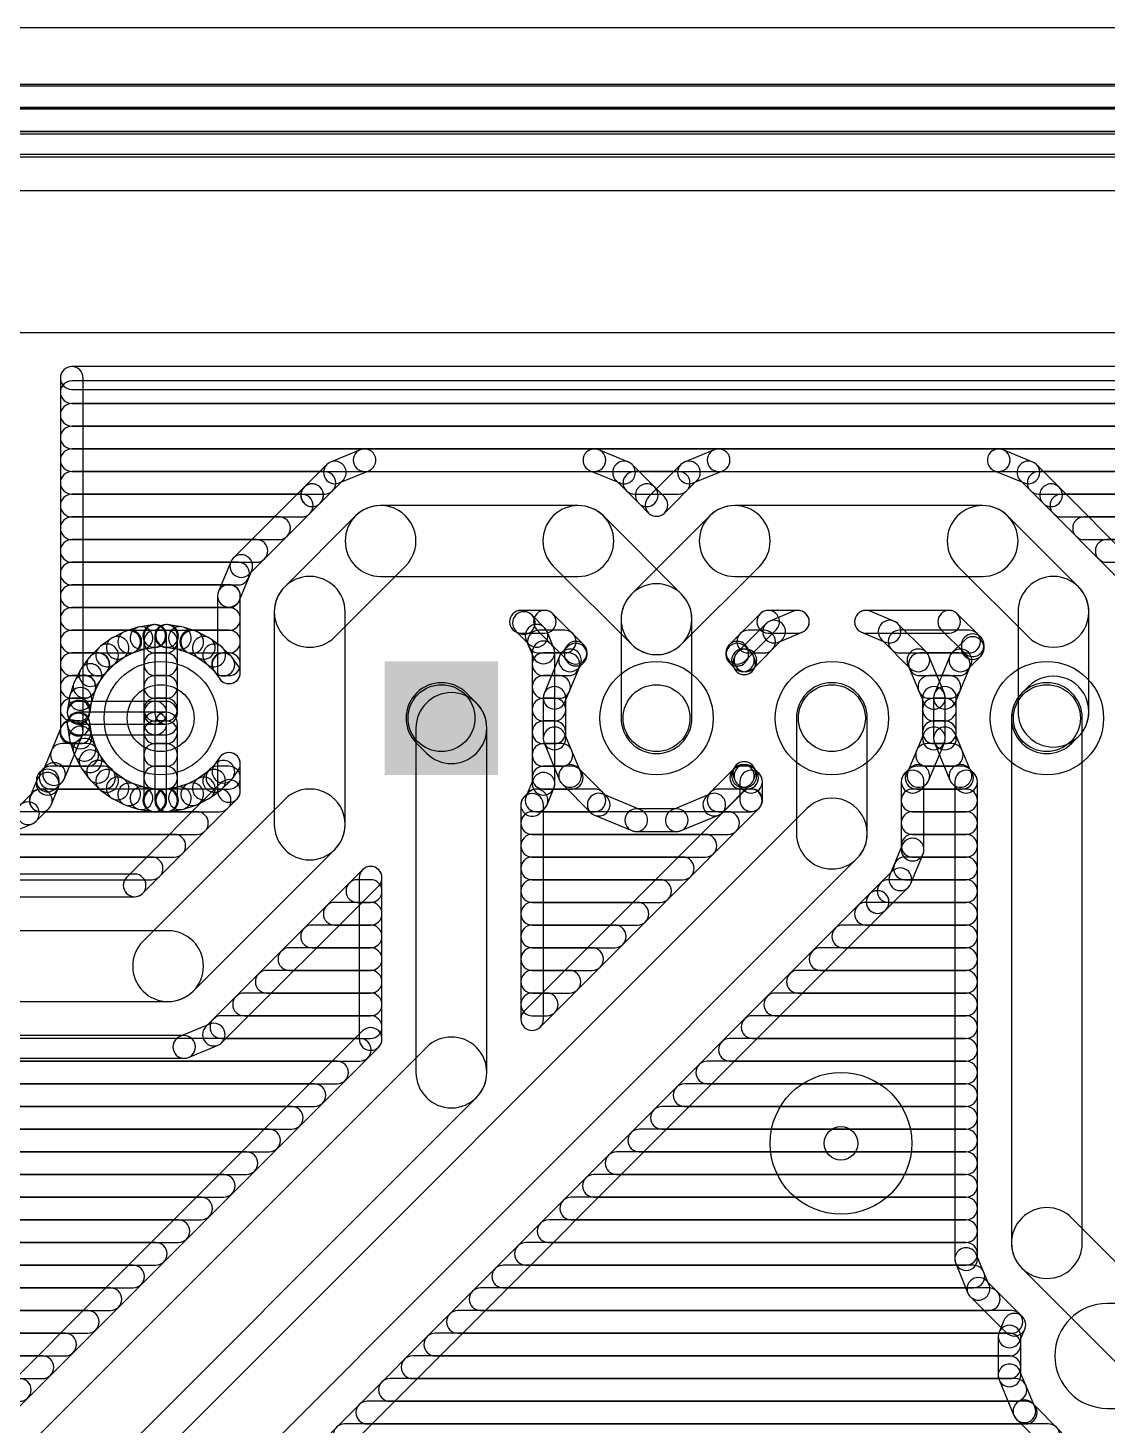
# Model space of a CAD drawing. Extents: x -5.7 to 75.5, y -5.1 to 79.7.
# Drawn here: x 30.51 to 49.86, y 54.64 to 79.68 of the extents above; entities that cross this region are included whole.
import ezdxf

# ---------------------------------------------------------------- set-up
doc = ezdxf.new("R2010")
doc.units = 0
for name, color, linetype in [('16', 175, 'CONTINUOUS'), ('17', 82, 'CONTINUOUS'), ('18', 82, 'CONTINUOUS'), ('20', 30, 'CONTINUOUS'), ('44', 253, 'CONTINUOUS')]:
    doc.layers.add(name, color=color, linetype=linetype)

# ---------------------------------------------------------------- blocks, each defined once
blk = doc.blocks.new('LONGP100')
blk.add_lwpolyline([(-0.5, -0.5), (0.5, -0.5, 1), (0.5, 0.5), (-0.5, 0.5, 1)], format="xyb", close=True)
blk = doc.blocks.new('SQUAREP')
blk.add_solid([(-0.5, -0.5), (0.5, -0.5), (-0.5, 0.5), (0.5, 0.5)])
blk = doc.blocks.new('ROUNDP')
blk.add_circle((0, 0), 0.5)
blk = doc.blocks.new('ROUNDV')
blk.add_circle((0, 0), 0.5)

msp = doc.modelspace()

# ---------------------------------------------------------------- linework, layer by layer
at = {"layer": '16'}
for points in [[(4.7752, 78.232), (67.3387, 78.232, 1), (67.3387, 78.6384), (4.7752, 78.6384, 1)], [(4.8008, 78.2576), (67.3881, 78.2576, 1), (67.3881, 78.664), (4.8008, 78.664, 1)], [(4.3688, 77.8256), (66.7695, 77.8256, 1), (66.7695, 78.232), (4.3688, 78.232, 1)], [(3.9624, 77.4192), (66.3344, 77.4192, 1), (66.3344, 77.8256), (3.9624, 77.8256, 1)], [(57.5643, 77.775), (8.3997, 77.775, 1), (8.3997, 77.3686), (57.5643, 77.3686, 1)], [(54.61, 76.759), (29.21, 76.759, 1), (29.21, 74.219), (54.61, 74.219, 1)], [(31.496, 67.0735), (31.496, 73.4062, 1), (31.0896, 73.4062), (31.0896, 67.0735, 1)], [(31.2928, 73.203), (52.5272, 73.203, 1), (52.5272, 73.6094), (31.2928, 73.6094, 1)], [(31.2928, 72.9488), (52.5272, 72.9488, 1), (52.5272, 73.3552), (31.2928, 73.3552, 1)], [(31.2928, 72.5424), (52.5272, 72.5424, 1), (52.5272, 72.9488), (31.2928, 72.9488, 1)], [(31.2928, 72.136), (52.5272, 72.136, 1), (52.5272, 72.5424), (31.2928, 72.5424, 1)], [(31.2928, 71.7296), (52.5272, 71.7296, 1), (52.5272, 72.136), (31.2928, 72.136, 1)], [(36.4643, 72.1205), (35.9321, 71.9001, 1), (36.0876, 71.5247), (36.6198, 71.7451, 1)], [(40.6636, 72.136), (36.542, 72.136, 1), (36.542, 71.7296), (40.6636, 71.7296, 1)], [(41.2735, 71.9001), (40.7413, 72.1205, 1), (40.5858, 71.7451), (41.118, 71.5247, 1)], [(42.8143, 72.1205), (42.2821, 71.9001, 1), (42.4376, 71.5247), (42.9698, 71.7451, 1)], [(47.913, 72.136), (42.892, 72.136, 1), (42.892, 71.7296), (47.913, 71.7296, 1)], [(48.5229, 71.9001), (47.9907, 72.1205, 1), (47.8352, 71.7451), (48.3674, 71.5247, 1)], [(35.8662, 71.8561), (35.4589, 71.4488, 1), (35.7463, 71.1614), (36.1536, 71.5687, 1)], [(41.7467, 71.4488), (41.3394, 71.8561, 1), (41.052, 71.5687), (41.4593, 71.1614, 1)], [(42.2162, 71.8561), (41.6341, 71.274, 1), (41.9215, 70.9866), (42.5036, 71.5687, 1)], [(48.9961, 71.4488), (48.5888, 71.8561, 1), (48.3014, 71.5687), (48.7087, 71.1614, 1)], [(31.2928, 71.3232), (35.8239, 71.3232, 1), (35.8239, 71.7296), (31.2928, 71.7296, 1)], [(41.3817, 71.3232), (42.1739, 71.3232, 1), (42.1739, 71.7296), (41.3817, 71.7296, 1)], [(48.6311, 71.3232), (52.5272, 71.3232, 1), (52.5272, 71.7296), (48.6311, 71.7296, 1)], [(35.4589, 71.4488), (34.1889, 70.1788, 1), (34.4763, 69.8914), (35.7463, 71.1614, 1)], [(35.3994, 71.3051), (35.3994, 71.3051, 1), (35.8058, 71.3051), (35.8058, 71.3051, 1)], [(41.9215, 71.274), (41.7467, 71.4488, 1), (41.4593, 71.1614), (41.6341, 70.9866, 1)], [(50.2661, 70.1788), (48.9961, 71.4488, 1), (48.7087, 71.1614), (49.9787, 69.8914, 1)], [(31.2928, 70.9168), (35.4175, 70.9168, 1), (35.4175, 71.3232), (31.2928, 71.3232, 1)], [(36.009, 68.766), (37.279, 70.036, 1), (36.381, 70.934), (35.111, 69.664, 1)], [(36.83, 69.85), (40.3756, 69.85, 1), (40.3756, 71.12), (36.83, 71.12, 1)], [(39.9266, 70.036), (41.3288, 68.6338, 1), (42.2268, 69.5318), (40.8246, 70.934, 1)], [(42.731, 70.934), (41.3288, 69.5318, 1), (42.2268, 68.6338), (43.629, 70.036, 1)], [(47.625, 71.12), (43.18, 71.12, 1), (43.18, 69.85), (47.625, 69.85, 1)], [(49.344, 69.664), (48.074, 70.934, 1), (47.176, 70.036), (48.446, 68.766, 1)], [(49.0375, 70.9168), (52.5272, 70.9168, 1), (52.5272, 71.3232), (49.0375, 71.3232, 1)], [(31.2928, 70.5104), (35.0111, 70.5104, 1), (35.0111, 70.9168), (31.2928, 70.9168, 1)], [(49.4439, 70.5104), (52.5272, 70.5104, 1), (52.5272, 70.9168), (49.4439, 70.9168, 1)], [(31.2928, 70.104), (34.6047, 70.104, 1), (34.6047, 70.5104), (31.2928, 70.5104, 1)], [(49.8503, 70.104), (52.5272, 70.104, 1), (52.5272, 70.5104), (49.8503, 70.5104, 1)], [(34.1449, 70.1129), (33.9245, 69.5807, 1), (34.2999, 69.4252), (34.5203, 69.9574, 1)], [(31.2928, 69.6976), (34.277, 69.6976, 1), (34.277, 70.104), (31.2928, 70.104, 1)], [(31.2928, 69.2912), (34.1122, 69.2912, 1), (34.1122, 69.6976), (31.2928, 69.6976, 1)], [(33.909, 69.503), (33.909, 68.1311, 1), (34.3154, 68.1311), (34.3154, 69.503, 1)], [(36.195, 65.405), (36.195, 69.215, 1), (34.925, 69.215), (34.925, 65.405, 1)], [(41.1428, 69.0828), (41.1428, 67.31, 1), (42.4128, 67.31), (42.4128, 69.0828, 1)], [(49.53, 67.4272), (49.53, 69.215, 1), (48.26, 69.215), (48.26, 67.4272, 1)], [(31.2928, 68.8848), (34.1122, 68.8848, 1), (34.1122, 69.2912), (31.2928, 69.2912, 1)], [(39.3451, 68.834), (39.7759, 68.834, 1), (39.7759, 69.2404), (39.3451, 69.2404, 1)], [(39.4764, 69.2028), (39.4229, 69.2249, 1), (39.2674, 68.8495), (39.3209, 68.8273, 1)], [(39.7709, 68.9301), (39.5423, 69.1587, 1), (39.2549, 68.8714), (39.4836, 68.6427, 1)], [(39.6322, 68.8935), (40.1863, 68.3394, 1), (40.4737, 68.6268), (39.9196, 69.1809, 1)], [(43.3693, 68.3394), (43.9234, 68.8935, 1), (43.636, 69.1809), (43.0819, 68.6268, 1)], [(43.7797, 68.834), (44.3132, 68.834, 1), (44.3132, 69.2404), (43.7797, 69.2404, 1)], [(44.2354, 69.2249), (43.8085, 69.0481, 1), (43.964, 68.6726), (44.3909, 68.8495, 1)], [(45.5312, 68.834), (47.0253, 68.834, 1), (47.0253, 69.2404), (45.5312, 69.2404, 1)], [(46.0359, 69.0481), (45.609, 69.2249, 1), (45.4535, 68.8495), (45.8804, 68.6726, 1)], [(46.8816, 68.8935), (47.3035, 68.4716, 1), (47.5909, 68.759), (47.169, 69.1809, 1)], [(31.2928, 68.4784), (32.3418, 68.4784, 1), (32.3418, 68.8848), (31.2928, 68.8848, 1)], [(32.23, 68.8563), (32.0234, 68.751, 1), (32.2079, 68.3889), (32.4145, 68.4942, 1)], [(32.48, 68.9402), (32.2595, 68.8685, 1), (32.3851, 68.482), (32.6056, 68.5537, 1)], [(32.7401, 68.9839), (32.511, 68.9476, 1), (32.5746, 68.5462), (32.8036, 68.5825, 1)], [(32.791, 68.9864), (32.7719, 68.9864, 1), (32.7719, 68.58), (32.791, 68.58, 1)], [(32.9942, 67.4068), (32.9942, 68.7832, 1), (32.5878, 68.7832), (32.5878, 67.4068, 1)], [(32.791, 68.4784), (32.9846, 68.4784, 1), (32.9846, 68.8848), (32.791, 68.8848, 1)], [(33.0037, 68.9864), (32.9846, 68.9864, 1), (32.9846, 68.58), (33.0037, 68.58, 1)], [(32.7814, 68.7832), (32.7814, 67.4068, 1), (33.1878, 67.4068), (33.1878, 68.7832, 1)], [(33.2646, 68.9476), (33.0355, 68.9839, 1), (32.972, 68.5825), (33.201, 68.5462, 1)], [(33.5161, 68.8685), (33.2956, 68.9402, 1), (33.17, 68.5537), (33.3905, 68.482, 1)], [(33.4338, 68.4784), (34.1122, 68.4784, 1), (34.1122, 68.8848), (33.4338, 68.8848, 1)], [(33.7522, 68.751), (33.5456, 68.8563, 1), (33.3611, 68.4942), (33.5677, 68.3889, 1)], [(39.9387, 68.5654), (39.815, 68.8642, 1), (39.4395, 68.7087), (39.5633, 68.4099, 1)], [(39.6707, 68.4784), (40.1315, 68.4784, 1), (40.1315, 68.8848), (39.6707, 68.8848, 1)], [(43.7426, 69.0041), (43.2281, 68.4896, 1), (43.5155, 68.2022), (44.0299, 68.7167, 1)], [(43.4241, 68.4784), (43.7075, 68.4784, 1), (43.7075, 68.8848), (43.4241, 68.8848, 1)], [(46.6163, 68.4896), (46.1018, 69.0041, 1), (45.8144, 68.7167), (46.3289, 68.2022, 1)], [(46.1369, 68.4784), (47.3809, 68.4784, 1), (47.3809, 68.8848), (46.1369, 68.8848, 1)], [(31.7844, 68.5774), (31.6204, 68.4134, 1), (31.9078, 68.126), (32.0718, 68.29, 1)], [(31.9962, 68.7344), (31.8086, 68.5981, 1), (32.0475, 68.2693), (32.2351, 68.4056, 1)], [(33.967, 68.5981), (33.7794, 68.7344, 1), (33.5405, 68.4056), (33.7281, 68.2693, 1)], [(34.1552, 68.4134), (33.9912, 68.5774, 1), (33.7038, 68.29), (33.8678, 68.126, 1)], [(39.9542, 66.1323), (39.9542, 68.4877, 1), (39.5478, 68.4877), (39.5478, 66.1323, 1)], [(40.1863, 68.5922), (40.0837, 68.4896, 1), (40.3711, 68.2022), (40.4737, 68.3048, 1)], [(40.1268, 68.4831), (40.1268, 68.4485, 1), (40.5332, 68.4485), (40.5332, 68.4831, 1)], [(43.4288, 68.4485), (43.4288, 68.4831, 1), (43.0224, 68.4831), (43.0224, 68.4485, 1)], [(43.4719, 68.4896), (43.3693, 68.5922, 1), (43.0819, 68.3048), (43.1845, 68.2022, 1)], [(47.3035, 68.7094), (47.0837, 68.4896, 1), (47.3711, 68.2022), (47.5909, 68.422, 1)], [(47.244, 68.6153), (47.244, 68.5657, 1), (47.6504, 68.5657), (47.6504, 68.6153, 1)], [(31.2928, 68.072), (31.7696, 68.072, 1), (31.7696, 68.4784), (31.2928, 68.4784, 1)], [(31.5997, 68.3892), (31.4634, 68.2016, 1), (31.7922, 67.9627), (31.9285, 68.1503, 1)], [(32.791, 68.072), (32.9846, 68.072, 1), (32.9846, 68.4784), (32.791, 68.4784, 1)], [(34.006, 68.072), (34.1122, 68.072, 1), (34.1122, 68.4784), (34.006, 68.4784, 1)], [(34.2766, 68.2505), (34.1759, 68.3892, 1), (33.8471, 68.1503), (33.9478, 68.0117, 1)], [(39.751, 68.072), (40.1981, 68.072, 1), (40.1981, 68.4784), (39.751, 68.4784, 1)], [(40.0397, 68.4237), (39.7613, 67.7515, 1), (40.1367, 67.596), (40.4152, 68.2682, 1)], [(43.5377, 68.371), (43.5159, 68.4237, 1), (43.1404, 68.2682), (43.1623, 68.2155, 1)], [(43.1841, 68.4237), (43.1623, 68.371, 1), (43.5377, 68.2155), (43.5596, 68.2682, 1)], [(46.9387, 67.7515), (46.6603, 68.4237, 1), (46.2848, 68.2682), (46.5633, 67.596, 1)], [(46.5019, 68.072), (47.1981, 68.072, 1), (47.1981, 68.4784), (46.5019, 68.4784, 1)], [(47.0397, 68.4237), (46.7613, 67.7515, 1), (47.1367, 67.596), (47.4152, 68.2682, 1)], [(31.4468, 68.1744), (31.3415, 67.9678, 1), (31.7036, 67.7833), (31.8089, 67.9899, 1)], [(31.2928, 67.6656), (31.5204, 67.6656, 1), (31.5204, 68.072), (31.2928, 68.072, 1)], [(31.2502, 67.6868), (31.2139, 67.4577, 1), (31.6153, 67.3942), (31.6516, 67.6232, 1)], [(31.3293, 67.9383), (31.2576, 67.7178, 1), (31.6441, 67.5922), (31.7158, 67.8127, 1)], [(32.791, 67.6656), (32.9846, 67.6656, 1), (32.9846, 68.072), (32.791, 68.072, 1)], [(38.549, 67.5812), (38.3712, 67.759, 1), (37.4732, 66.861), (37.651, 66.6832, 1)], [(39.751, 67.6656), (40.0298, 67.6656, 1), (40.0298, 68.072), (39.751, 68.072, 1)], [(39.7458, 67.6738), (39.7458, 66.9462, 1), (40.1522, 66.9462), (40.1522, 67.6738, 1)], [(45.5572, 65.2422), (45.5572, 67.31, 1), (44.2872, 67.31), (44.2872, 65.2422, 1)], [(46.6702, 67.6656), (47.0298, 67.6656, 1), (47.0298, 68.072), (46.6702, 68.072, 1)], [(46.9542, 66.9462), (46.9542, 67.6738, 1), (46.5478, 67.6738), (46.5478, 66.9462, 1)], [(46.7458, 67.6738), (46.7458, 66.9462, 1), (47.1522, 66.9462), (47.1522, 67.6738, 1)], [(49.2268, 66.861), (49.344, 66.9782, 1), (48.446, 67.8762), (48.3288, 67.759, 1)], [(48.1428, 67.31), (48.1428, 57.9022, 1), (49.4128, 57.9022), (49.4128, 67.31, 1)], [(31.2928, 67.2592), (31.4204, 67.2592, 1), (31.4204, 67.6656), (31.2928, 67.6656, 1)], [(31.2114, 67.4259), (31.2114, 67.4068, 1), (31.6178, 67.4068), (31.6178, 67.4259, 1)], [(31.4146, 67.2036), (32.791, 67.2036, 1), (32.791, 67.61), (31.4146, 67.61, 1)], [(32.791, 67.2592), (32.9846, 67.2592, 1), (32.9846, 67.6656), (32.791, 67.6656, 1)], [(32.9846, 67.61), (32.791, 67.61, 1), (32.791, 67.2036), (32.9846, 67.2036, 1)], [(32.5878, 67.4068), (32.5878, 67.2132, 1), (32.9942, 67.2132), (32.9942, 67.4068, 1)], [(38.735, 60.96), (38.735, 67.1322, 1), (37.465, 67.1322), (37.465, 60.96, 1)], [(39.751, 67.2592), (39.949, 67.2592, 1), (39.949, 67.6656), (39.751, 67.6656, 1)], [(46.751, 67.2592), (46.949, 67.2592, 1), (46.949, 67.6656), (46.751, 67.6656, 1)], [(32.791, 67.4164), (31.4146, 67.4164, 1), (31.4146, 67.01), (32.791, 67.01, 1)], [(31.2114, 67.2132), (31.2114, 67.194, 1), (31.6178, 67.1941), (31.6178, 67.2132, 1)], [(31.2139, 67.1623), (31.2502, 66.9332, 1), (31.6516, 66.9968), (31.6153, 67.2258, 1)], [(32.9942, 65.8368), (32.9942, 67.2132, 1), (32.5878, 67.2132), (32.5878, 65.8368, 1)], [(32.791, 67.01), (32.9846, 67.01, 1), (32.9846, 67.4164), (32.791, 67.4164, 1)], [(32.7814, 67.2132), (32.7814, 65.8368, 1), (33.1878, 65.8368), (33.1878, 67.2132, 1)], [(31.1634, 66.2302), (31.4805, 66.9957, 1), (31.1051, 67.1513), (30.788, 66.3857, 1)], [(31.2855, 66.8528), (31.4365, 66.8528, 1), (31.4365, 67.2592), (31.2855, 67.2592, 1)], [(31.2576, 66.9022), (31.3293, 66.6817, 1), (31.7158, 66.8073), (31.6441, 67.0278, 1)], [(32.791, 66.8528), (32.9846, 66.8528, 1), (32.9846, 67.2592), (32.791, 67.2592, 1)], [(39.751, 66.8528), (39.949, 66.8528, 1), (39.949, 67.2592), (39.751, 67.2592, 1)], [(39.7613, 66.8685), (40.0397, 66.1963, 1), (40.4152, 66.3518), (40.1367, 67.024, 1)], [(46.6603, 66.1963), (46.9387, 66.8685, 1), (46.5633, 67.024), (46.2848, 66.3518, 1)], [(46.751, 66.8528), (46.949, 66.8528, 1), (46.949, 67.2592), (46.751, 67.2592, 1)], [(46.7613, 66.8685), (47.0397, 66.1963, 1), (47.4152, 66.3518), (47.1367, 67.024, 1)], [(31.3415, 66.6522), (31.4468, 66.4456, 1), (31.8089, 66.6301), (31.7036, 66.8367, 1)], [(31.1172, 66.4464), (31.5709, 66.4464, 1), (31.5709, 66.8528), (31.1172, 66.8528, 1)], [(31.4634, 66.4184), (31.5997, 66.2308, 1), (31.9285, 66.4697), (31.7922, 66.6573, 1)], [(32.791, 66.4464), (32.9846, 66.4464, 1), (32.9846, 66.8528), (32.791, 66.8528, 1)], [(34.1759, 66.2308), (34.2766, 66.3695, 1), (33.9478, 66.6083), (33.8471, 66.4697, 1)], [(33.909, 66.4889), (33.909, 66.0047, 1), (34.3154, 66.0047), (34.3154, 66.4889, 1)], [(39.751, 66.4464), (40.0719, 66.4464, 1), (40.0719, 66.8528), (39.751, 66.8528, 1)], [(46.6281, 66.4464), (47.0719, 66.4464, 1), (47.0719, 66.8528), (46.6281, 66.8528, 1)], [(31.0047, 66.0496), (31.1194, 66.1643, 1), (30.832, 66.4517), (30.7173, 66.337, 1)], [(31.0642, 66.1323), (31.0642, 66.1933, 1), (30.6578, 66.1933), (30.6578, 66.1323, 1)], [(30.9109, 66.04), (31.8712, 66.04, 1), (31.8712, 66.4464), (30.9109, 66.4464, 1)], [(31.6204, 66.2066), (31.7844, 66.0426, 1), (32.0718, 66.33), (31.9078, 66.494, 1)], [(31.8086, 66.0219), (31.9962, 65.8856, 1), (32.2351, 66.2144), (32.0475, 66.3507, 1)], [(32.791, 66.04), (32.9846, 66.04, 1), (32.9846, 66.4464), (32.791, 66.4464, 1)], [(33.7794, 65.8856), (33.967, 66.0219, 1), (33.7281, 66.3507), (33.5405, 66.2144, 1)], [(33.9912, 66.0426), (34.1552, 66.2066, 1), (33.8678, 66.494), (33.7038, 66.33, 1)], [(33.9044, 66.04), (34.1122, 66.04, 1), (34.1122, 66.4464), (33.9044, 66.4464, 1)], [(39.751, 66.04), (40.2583, 66.04, 1), (40.2583, 66.4464), (39.751, 66.4464, 1)], [(40.0837, 66.1304), (40.5982, 65.6159, 1), (40.8855, 65.9033), (40.3711, 66.4177, 1)], [(42.9574, 65.6159), (43.4719, 66.1304, 1), (43.1845, 66.4177), (42.67, 65.9033, 1)], [(43.2973, 66.04), (43.4027, 66.04, 1), (43.4027, 66.4464), (43.2973, 66.4464, 1)], [(43.5159, 66.1963), (43.5377, 66.249, 1), (43.1623, 66.4045), (43.1404, 66.3518, 1)], [(43.1623, 66.249), (43.1841, 66.1963, 1), (43.5596, 66.3518), (43.5377, 66.4045, 1)], [(43.2281, 66.1304), (43.3307, 66.0278, 1), (43.6181, 66.3152), (43.5155, 66.4178, 1)], [(43.2712, 66.1715), (43.2712, 65.8419, 1), (43.6776, 65.8419), (43.6776, 66.1715, 1)], [(46.5137, 66.0278), (46.6163, 66.1304, 1), (46.3289, 66.4178), (46.2263, 66.3152, 1)], [(46.5732, 64.9542), (46.5732, 66.1715, 1), (46.1668, 66.1715), (46.1668, 64.9542, 1)], [(46.4417, 66.04), (47.2583, 66.04, 1), (47.2583, 66.4464), (46.4417, 66.4464, 1)], [(47.0837, 66.1304), (47.1863, 66.0278, 1), (47.4737, 66.3152), (47.3711, 66.4178, 1)], [(47.1268, 66.1715), (47.1268, 57.6142, 1), (47.5332, 57.6142), (47.5332, 66.1715, 1)], [(30.925, 65.7558), (31.0487, 66.0546, 1), (30.6733, 66.2101), (30.5495, 65.9113, 1)], [(32.0234, 65.869), (32.23, 65.7637, 1), (32.4145, 66.1258), (32.2079, 66.2311, 1)], [(32.2595, 65.7515), (32.48, 65.6798, 1), (32.6056, 66.0663), (32.3851, 66.138, 1)], [(33.9685, 66.1484), (32.2766, 64.4565, 1), (32.564, 64.1691), (34.2559, 65.861, 1)], [(33.2956, 65.6798), (33.5161, 65.7515, 1), (33.3905, 66.138), (33.17, 66.0663, 1)], [(33.5456, 65.7637), (33.7522, 65.869, 1), (33.5677, 66.2311), (33.3611, 66.1258, 1)], [(39.815, 65.7558), (39.9387, 66.0546, 1), (39.5633, 66.2101), (39.4395, 65.9113, 1)], [(30.6523, 65.4613), (30.8809, 65.6899, 1), (30.5936, 65.9773), (30.3649, 65.7486, 1)], [(30.7386, 65.6336), (32.7719, 65.6336, 1), (32.7719, 66.04), (30.7386, 66.04, 1)], [(32.511, 65.6724), (32.7401, 65.6361, 1), (32.8036, 66.0375), (32.5746, 66.0738, 1)], [(33.469, 62.416), (36.009, 64.956, 1), (35.111, 65.854), (32.571, 63.314, 1)], [(33.469, 52.891), (45.3712, 64.7932, 1), (44.4732, 65.6912), (32.571, 53.789, 1)], [(32.7719, 65.6336), (32.791, 65.6336, 1), (32.791, 66.04), (32.7719, 66.04, 1)], [(32.791, 65.6336), (32.9846, 65.6336, 1), (32.9846, 66.04), (32.791, 66.04, 1)], [(32.9846, 65.6336), (33.0037, 65.6336, 1), (33.0037, 66.04), (32.9846, 66.04, 1)], [(33.0037, 65.6336), (33.9443, 65.6336, 1), (33.9443, 66.04), (33.0037, 66.04, 1)], [(33.0355, 65.6361), (33.2646, 65.6724, 1), (33.201, 66.0738), (32.972, 66.0375, 1)], [(43.3307, 65.9856), (39.4041, 62.059, 1), (39.6915, 61.7716), (43.6181, 65.6982, 1)], [(39.6915, 65.6104), (39.7709, 65.6899, 1), (39.4836, 65.9773), (39.4041, 65.8978, 1)], [(39.751, 61.9153), (39.751, 65.7541, 1), (39.3446, 65.7541), (39.3446, 61.9153, 1)], [(39.6286, 65.6336), (40.6647, 65.6336, 1), (40.6647, 66.04), (39.6286, 66.04, 1)], [(40.6641, 65.5719), (41.3363, 65.2935, 1), (41.4918, 65.6689), (40.8196, 65.9474, 1)], [(42.2193, 65.2935), (42.8915, 65.5719, 1), (42.736, 65.9474), (42.0638, 65.6689, 1)], [(42.8909, 65.6336), (43.4693, 65.6336, 1), (43.4693, 66.04), (42.8909, 66.04, 1)], [(46.37, 65.6336), (47.33, 65.6336, 1), (47.33, 66.04), (46.37, 66.04, 1)], [(29.9371, 65.2272), (33.5379, 65.2272, 1), (33.5379, 65.6336), (29.9371, 65.6336, 1)], [(30.2876, 65.2935), (30.5864, 65.4172, 1), (30.4309, 65.7927), (30.1321, 65.6689, 1)], [(39.5478, 65.2272), (43.0629, 65.2272, 1), (43.0629, 65.6336), (39.5478, 65.6336, 1)], [(41.414, 65.278), (42.1416, 65.278, 1), (42.1416, 65.6844), (41.414, 65.6844, 1)], [(46.37, 65.2272), (47.33, 65.2272, 1), (47.33, 65.6336), (46.37, 65.6336, 1)], [(25.2885, 64.8208), (33.1315, 64.8208, 1), (33.1315, 65.2272), (25.2885, 65.2272, 1)], [(39.5478, 64.8208), (42.6565, 64.8208, 1), (42.6565, 65.2272), (39.5478, 65.2272, 1)], [(46.3373, 64.3443), (46.5577, 64.8765, 1), (46.1823, 65.032), (45.9619, 64.4998, 1)], [(46.37, 64.8208), (47.33, 64.8208, 1), (47.33, 65.2272), (46.37, 65.2272, 1)], [(25.6949, 64.4144), (32.7251, 64.4144, 1), (32.7251, 64.8208), (25.6949, 64.8208, 1)], [(33.9838, 61.4939), (36.7959, 64.306, 1), (36.5085, 64.5934), (33.6964, 61.7813, 1)], [(36.449, 64.4497), (36.449, 61.5597, 1), (36.8554, 61.5597), (36.8554, 64.4497, 1)], [(39.5478, 64.4144), (42.2501, 64.4144, 1), (42.2501, 64.8208), (39.5478, 64.8208, 1)], [(45.886, 63.8711), (46.2933, 64.2784, 1), (46.0059, 64.5658), (45.5986, 64.1585, 1)], [(46.2306, 64.4144), (47.33, 64.4144, 1), (47.33, 64.8208), (46.2306, 64.8208, 1)], [(32.4203, 64.516), (25.9997, 64.516, 1), (25.9997, 64.1096), (32.4203, 64.1096, 1)], [(36.4137, 64.008), (36.6522, 64.008, 1), (36.6522, 64.4144), (36.4137, 64.4144, 1)], [(39.5478, 64.008), (41.8437, 64.008, 1), (41.8437, 64.4144), (39.5478, 64.4144, 1)], [(45.9387, 64.008), (47.33, 64.008, 1), (47.33, 64.4144), (45.9387, 64.4144, 1)], [(34.6115, 52.5966), (45.886, 63.8711, 1), (45.5986, 64.1585), (34.3241, 52.884, 1)], [(45.7423, 63.8116), (45.7423, 63.8116, 1), (45.7423, 64.218), (45.7423, 64.218, 1)], [(36.0073, 63.6016), (36.6522, 63.6016, 1), (36.6522, 64.008), (36.0073, 64.008, 1)], [(39.5478, 63.6016), (41.4373, 63.6016, 1), (41.4373, 64.008), (39.5478, 64.008, 1)], [(45.5323, 63.6016), (47.33, 63.6016, 1), (47.33, 64.008), (45.5323, 64.008, 1)], [(35.6009, 63.1952), (36.6522, 63.1952, 1), (36.6522, 63.6016), (35.6009, 63.6016, 1)], [(39.5478, 63.1952), (41.0309, 63.1952, 1), (41.0309, 63.6016), (39.5478, 63.6016, 1)], [(45.1259, 63.1952), (47.33, 63.1952, 1), (47.33, 63.6016), (45.1259, 63.6016, 1)], [(25.4, 62.23), (33.02, 62.23, 1), (33.02, 63.5), (25.4, 63.5, 1)], [(35.1945, 62.7888), (36.6522, 62.7888, 1), (36.6522, 63.1952), (35.1945, 63.1952, 1)], [(39.5478, 62.7888), (40.6245, 62.7888, 1), (40.6245, 63.1952), (39.5478, 63.1952, 1)], [(44.7195, 62.7888), (47.33, 62.7888, 1), (47.33, 63.1952), (44.7195, 63.1952, 1)], [(34.7881, 62.3824), (36.6522, 62.3824, 1), (36.6522, 62.7888), (34.7881, 62.7888, 1)], [(39.5478, 62.3824), (40.2181, 62.3824, 1), (40.2181, 62.7888), (39.5478, 62.7888, 1)], [(44.3131, 62.3824), (47.33, 62.3824, 1), (47.33, 62.7888), (44.3131, 62.7888, 1)], [(34.3817, 61.976), (36.6522, 61.976, 1), (36.6522, 62.3824), (34.3817, 62.3824, 1)], [(39.5478, 61.976), (39.8117, 61.976, 1), (39.8117, 62.3824), (39.5478, 62.3824, 1)], [(43.9067, 61.976), (47.33, 61.976, 1), (47.33, 62.3824), (43.9067, 62.3824, 1)], [(33.9753, 61.5696), (36.6522, 61.5696, 1), (36.6522, 61.976), (33.9753, 61.976, 1)], [(43.5003, 61.5696), (47.33, 61.5696, 1), (47.33, 61.976), (43.5003, 61.976, 1)], [(25.112, 61.214), (33.308, 61.214, 1), (33.308, 61.6204), (25.112, 61.6204, 1)], [(36.5085, 61.7034), (29.1089, 54.3038, 1), (29.3963, 54.0164), (36.7959, 61.416, 1)], [(33.3857, 61.2295), (33.9179, 61.4499, 1), (33.7624, 61.8253), (33.2302, 61.6049, 1)], [(20.97, 61.1632), (36.4589, 61.1632, 1), (36.4589, 61.5696), (20.97, 61.5696, 1)], [(30.929, 52.891), (38.549, 60.511, 1), (37.651, 61.409), (30.031, 53.789, 1)], [(43.0939, 61.1632), (47.33, 61.1632, 1), (47.33, 61.5696), (43.0939, 61.5696, 1)], [(20.97, 60.7568), (36.0525, 60.7568, 1), (36.0525, 61.1632), (20.97, 61.1632, 1)], [(42.6875, 60.7568), (47.33, 60.7568, 1), (47.33, 61.1632), (42.6875, 61.1632, 1)], [(20.97, 60.3504), (35.6461, 60.3504, 1), (35.6461, 60.7568), (20.97, 60.7568, 1)], [(42.2811, 60.3504), (47.33, 60.3504, 1), (47.33, 60.7568), (42.2811, 60.7568, 1)], [(20.97, 59.944), (35.2397, 59.944, 1), (35.2397, 60.3504), (20.97, 60.3504, 1)], [(41.8747, 59.944), (47.33, 59.944, 1), (47.33, 60.3504), (41.8747, 60.3504, 1)], [(20.97, 59.5376), (34.8333, 59.5376, 1), (34.8333, 59.944), (20.97, 59.944, 1)], [(41.4683, 59.5376), (47.33, 59.5376, 1), (47.33, 59.944), (41.4683, 59.944, 1)], [(20.97, 59.1312), (34.4269, 59.1312, 1), (34.4269, 59.5376), (20.97, 59.5376, 1)], [(41.0619, 59.1312), (47.33, 59.1312, 1), (47.33, 59.5376), (41.0619, 59.5376, 1)], [(20.97, 58.7248), (34.0205, 58.7248, 1), (34.0205, 59.1312), (20.97, 59.1312, 1)], [(40.6555, 58.7248), (47.33, 58.7248, 1), (47.33, 59.1312), (40.6555, 59.1312, 1)], [(20.97, 58.3184), (33.6141, 58.3184, 1), (33.6141, 58.7248), (20.97, 58.7248, 1)], [(40.2491, 58.3184), (47.33, 58.3184, 1), (47.33, 58.7248), (40.2491, 58.7248, 1)], [(48.3288, 57.4532), (50.351, 55.431, 1), (51.249, 56.329), (49.2268, 58.3512, 1)], [(20.97, 57.912), (33.2077, 57.912, 1), (33.2077, 58.3184), (20.97, 58.3184, 1)], [(39.8427, 57.912), (47.33, 57.912, 1), (47.33, 58.3184), (39.8427, 58.3184, 1)], [(20.97, 57.5056), (32.8013, 57.5056, 1), (32.8013, 57.912), (20.97, 57.912, 1)], [(39.4363, 57.5056), (47.33, 57.5056, 1), (47.33, 57.912), (39.4363, 57.912, 1)], [(47.1423, 57.5365), (47.3627, 57.0043, 1), (47.7381, 57.1598), (47.5177, 57.692, 1)], [(20.97, 57.0992), (32.3949, 57.0992, 1), (32.3949, 57.5056), (20.97, 57.5056, 1)], [(39.0299, 57.0992), (47.4592, 57.0992, 1), (47.4592, 57.5056), (39.0299, 57.5056, 1)], [(20.97, 56.6928), (31.9885, 56.6928, 1), (31.9885, 57.0992), (20.97, 57.0992, 1)], [(38.6235, 56.6928), (47.7365, 56.6928, 1), (47.7365, 57.0992), (38.6235, 57.0992, 1)], [(47.4067, 56.9384), (48.0507, 56.2944, 1), (48.3381, 56.5818), (47.6941, 57.2258, 1)], [(20.97, 56.2864), (31.5821, 56.2864, 1), (31.5821, 56.6928), (20.97, 56.6928, 1)], [(38.2171, 56.2864), (48.1429, 56.2864, 1), (48.1429, 56.6928), (38.2171, 56.6928, 1)], [(48.0066, 56.5159), (47.9199, 56.3064, 1), (48.2953, 56.1509), (48.3821, 56.3604, 1)], [(47.9044, 56.2286), (47.9044, 55.5314, 1), (48.3108, 55.5314), (48.3108, 56.2286, 1)], [(20.97, 55.88), (31.1757, 55.88, 1), (31.1757, 56.2864), (20.97, 56.2864, 1)], [(37.8107, 55.88), (48.1076, 55.88, 1), (48.1076, 56.2864), (37.8107, 56.2864, 1)], [(20.97, 55.4736), (30.7693, 55.4736, 1), (30.7693, 55.88), (20.97, 55.88, 1)], [(37.4043, 55.4736), (48.1076, 55.4736, 1), (48.1076, 55.88), (37.4043, 55.88, 1)], [(47.9199, 55.4536), (48.1867, 54.8095, 1), (48.5621, 54.965), (48.2953, 55.6091, 1)], [(20.97, 55.0672), (30.3629, 55.0672, 1), (30.3629, 55.4736), (20.97, 55.4736, 1)], [(36.9979, 55.0672), (48.2157, 55.0672, 1), (48.2157, 55.4736), (36.9979, 55.4736, 1)], [(48.2307, 54.7435), (48.7237, 54.2505, 1), (49.0111, 54.5379), (48.5181, 55.0309, 1)], [(36.5915, 54.6608), (48.3976, 54.6608, 1), (48.3976, 55.0672), (36.5915, 55.0672, 1)], [(36.1851, 54.2544), (48.804, 54.2544, 1), (48.804, 54.6608), (36.1851, 54.6608, 1)]]:
    msp.add_lwpolyline(points, format="xyb", close=True, dxfattribs=at)
at = {"layer": '20'}
msp.add_line((75.545, 79.68), (-5.715, 79.68), dxfattribs=at)
at = {"layer": '44'}
for centre, radius in [((32.8878, 67.31), 0.6), ((37.9222, 67.31), 0.6), ((41.7778, 67.31), 0.6), ((44.9222, 67.31), 0.6), ((48.7778, 67.31), 0.6), ((45.085, 59.69), 0.3)]:
    msp.add_circle(centre, radius, dxfattribs=at)

# ---------------------------------------------------------------- block references
at = {"layer": '17'}
for name, p, xscale, yscale in [('ROUNDP', (32.8878, 67.31), 2.032, 2.032), ('ROUNDP', (32.8878, 67.31), 2.032, 2.032), ('SQUAREP', (37.9222, 67.31), 2.032, 2.032), ('SQUAREP', (37.9222, 67.31), 2.032, 2.032), ('ROUNDP', (41.7778, 67.31), 2.032, 2.032), ('ROUNDP', (41.7778, 67.31), 2.032, 2.032), ('ROUNDP', (44.9222, 67.31), 2.032, 2.032), ('ROUNDP', (44.9222, 67.31), 2.032, 2.032), ('ROUNDP', (48.7778, 67.31), 2.032, 2.032), ('ROUNDP', (48.7778, 67.31), 2.032, 2.032), ('LONGP100', (50.8, 55.88), 1.8796, 1.8796), ('LONGP100', (50.8, 55.88), 1.8796, 1.8796)]:
    msp.add_blockref(name, p, dxfattribs=dict(at, xscale=xscale, yscale=yscale))
at = {"layer": '18', "xscale": 2.54, "yscale": 2.54}
msp.add_blockref('ROUNDV', (45.085, 59.69), dxfattribs=at)
msp.add_blockref('ROUNDV', (45.085, 59.69), dxfattribs=at)

doc.saveas('drawing.dxf')
